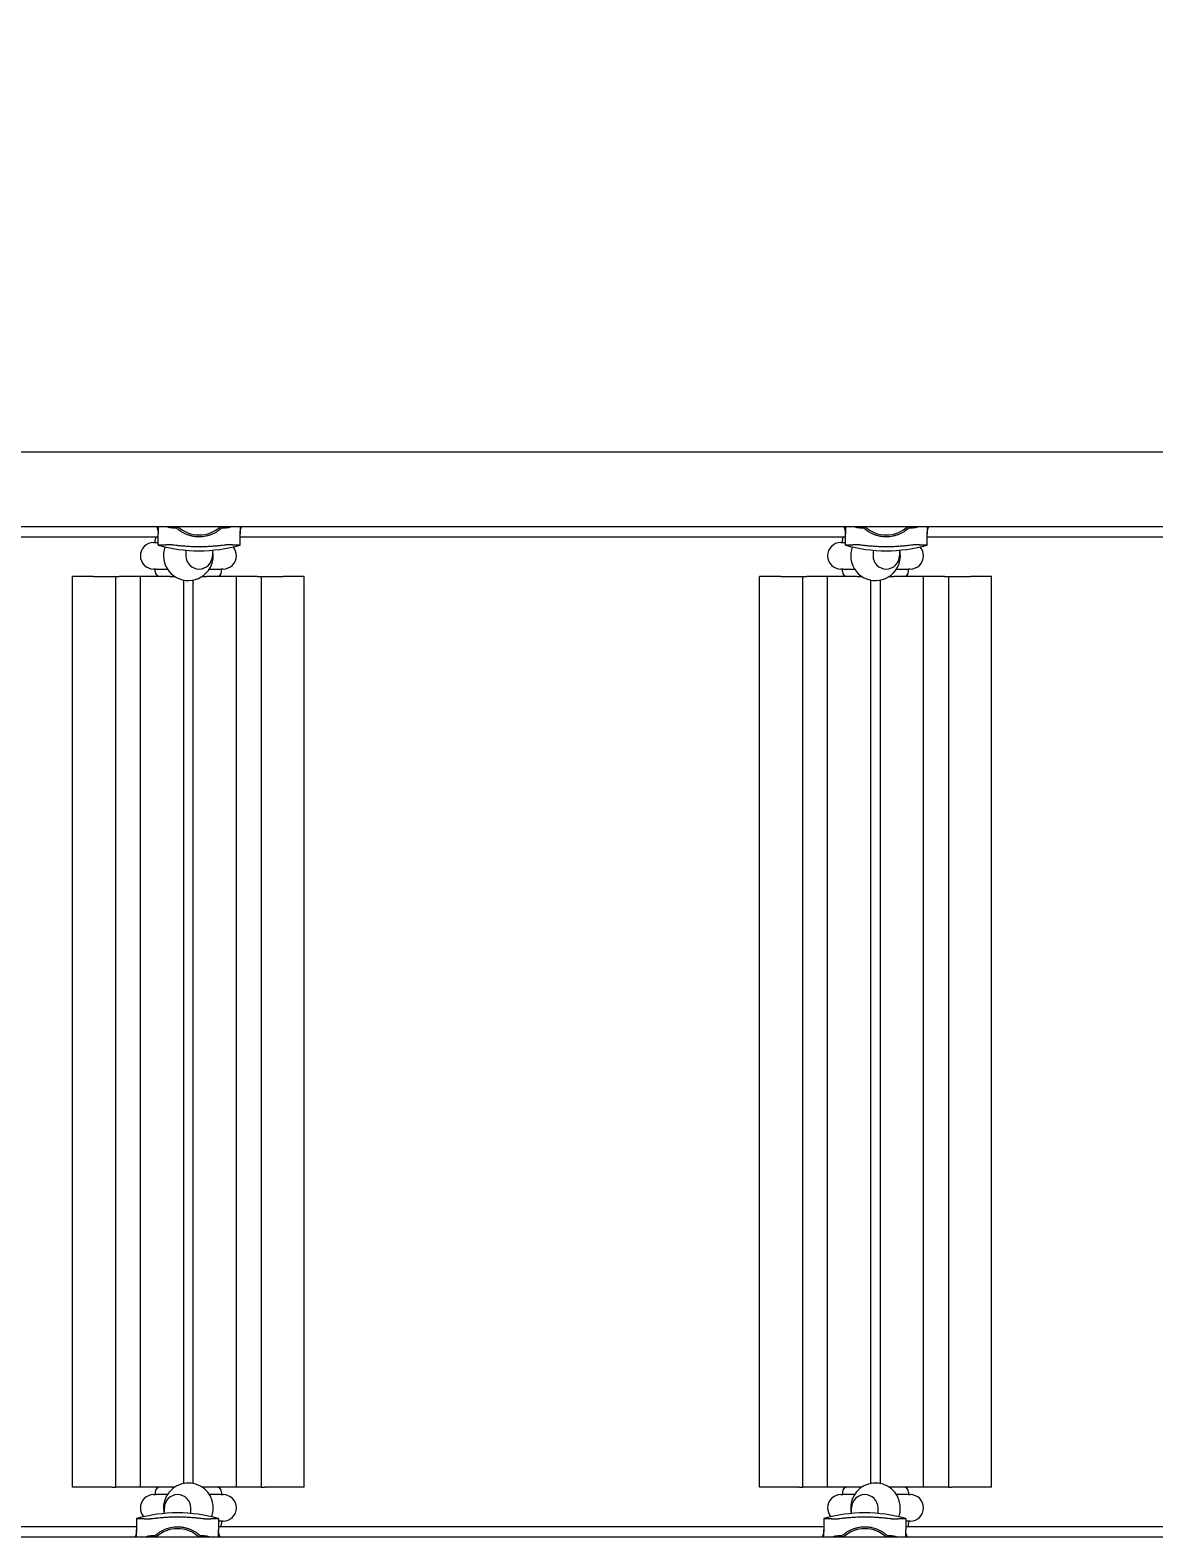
# Model space of a CAD drawing. Extents: x -3514 to 3672, y -2461 to 3671.
# Drawn here: x -96 to 583, y -305 to 605 of the extents above; entities that cross this region are included whole.
import ezdxf

# ---------------------------------------------------------------- set-up
doc = ezdxf.new("R2010")
doc.units = 0
doc.header["$LTSCALE"] = 5
doc.header["$PDMODE"] = 33
doc.header["$PDSIZE"] = 20
doc.layers.get('Defpoints').update_dxf_attribs({"linetype": 'CONTINUOUS'})
doc.layers.add('Lg_dim', color=7, linetype='CONTINUOUS')
doc.layers.add('Lg_prod', color=40, linetype='CONTINUOUS')
doc.styles.add('LG1', font='arial.ttf', dxfattribs={"height": 185})
doc.dimstyles.new('LG_DIM', dxfattribs={"dimtxt": 185, "dimasz": 120, "dimexe": 50, "dimexo": 1, "dimgap": 50, "dimtad": 0, "dimtih": 1, "dimtoh": 1, "dimdec": 0, "dimrnd": 10, "dimdsep": 46, "dimtxsty": 'LG1', "dimcen": 2.5, "dimclrt": 4, "dimadec": 4, "dimazin": 0, "dimtfac": 1, "dimtdec": 0, "dimtmove": 0, "dimatfit": 3, "dimfxl": 1, "dimtolj": 1, "dimtzin": 0, "dimarcsym": 0})

# ---------------------------------------------------------------- blocks, each defined once
blk = doc.blocks.new('*D6')
at = {"layer": 'Defpoints', "color": 0}
for p in [(1246.09, 2314.51), (-1245.91, 445.92), (1246.09, 445.92)]:
    blk.add_point(p, dxfattribs=at)
at = {"layer": 'Lg_dim', "color": 0, "lineweight": -2}
for p, q in [((-1245.91, 446.92), (-1245.91, 2364.51)), ((1246.09, 446.92), (1246.09, 2364.51)), ((-1125.91, 2314.51), (-344.33, 2314.51)), ((1126.09, 2314.51), (309.93, 2314.51))]:
    blk.add_line(p, q, dxfattribs=at)
at = {"layer": 'Lg_dim', "color": 0}
for points in [[(-1125.91, 2334.51), (-1125.91, 2294.51), (-1245.91, 2314.51)], [(1126.09, 2294.51), (1126.09, 2334.51), (1246.09, 2314.51)]]:
    blk.add_solid(points, dxfattribs=at)
at = {"layer": 'Lg_dim', "color": 4, "insert": (-17.2, 2314.51), "char_height": 185, "attachment_point": 5, "style": 'LG1'}
blk.add_mtext('\\A1;2490', dxfattribs=at)

msp = doc.modelspace()

# ---------------------------------------------------------------- linework, layer by layer
at = {"layer": 'Lg_prod', "linetype": 'Continuous', "lineweight": 0}
for p, q in [((-18.24, 304.97, -424.76), (-18.24, 300.78, -424.76)), ((-18.24, 293.9, -424.76), (-18.24, 300.78, -424.76)), ((-12.59, 304.97, -424.76), (-11.35, 304.64, -424.76)), ((14.49, 300.53, -424.76), (14.49, 300.53, -424.76)), ((24.34, 304.64, -424.76), (25.58, 304.97, -424.76)), ((31.23, 304.97, -424.76), (31.23, 300.78, -424.76)), ((31.23, 293.9, -424.76), (31.23, 300.78, -424.76)), ((396.76, 304.97, -424.76), (396.76, 300.78, -424.76)), ((396.76, 293.9, -424.76), (396.76, 300.78, -424.76)), ((402.41, 304.97, -424.76), (403.65, 304.64, -424.76)), ((429.49, 300.53, -424.76), (429.49, 300.53, -424.76)), ((439.34, 304.64, -424.76), (440.58, 304.97, -424.76)), ((446.23, 304.97, -424.76), (446.23, 300.78, -424.76)), ((446.23, 293.9, -424.76), (446.23, 300.78, -424.76)), ((-18.24, 298.7, -424.76), (-383.77, 298.7, -424.76)), ((-21.01, 295.47, -424.76), (-19.81, 295.47, -424.76)), ((-20.01, 295.47, -424.76), (-20.01, 296.97, -424.76)), ((-19.81, 295.47, -424.76), (-18.24, 295.47, -424.76)), ((-1.51, 293.14, -424.76), (-1.51, 293.14, -424.76)), ((14.49, 293.14, -424.76), (14.49, 293.14, -424.76)), ((396.76, 298.7, -424.76), (31.23, 298.7, -424.76)), ((393.99, 295.47, -424.76), (395.19, 295.47, -424.76)), ((394.99, 295.47, -424.76), (394.99, 296.97, -424.76)), ((395.19, 295.47, -424.76), (396.76, 295.47, -424.76)), ((413.49, 293.14, -424.76), (413.49, 293.14, -424.76)), ((429.49, 293.14, -424.76), (429.49, 293.14, -424.76)), ((811.76, 298.7, -424.76), (446.23, 298.7, -424.76)), ((-1.51, 290.82, -424.76), (-1.51, 287.53, -424.76)), ((-1.51, 287.47, -424.76), (-1.51, 287.53, -424.76)), ((14.49, 290.82, -424.76), (14.49, 287.53, -424.76)), ((14.49, 287.53, -424.76), (14.49, 287.47, -424.76)), ((413.49, 290.82, -424.76), (413.49, 287.53, -424.76)), ((413.49, 287.47, -424.76), (413.49, 287.53, -424.76)), ((429.49, 290.82, -424.76), (429.49, 287.53, -424.76)), ((429.49, 287.53, -424.76), (429.49, 287.47, -424.76)), ((-70.01, -275.03, -424.76), (-70.01, 274.97, -424.76)), ((-57.28, 274.97, -424.76), (-70.01, 274.97, -424.76)), ((-57.28, 274.97, -424.76), (-51.62, 274.97, -424.76)), ((-51.62, 274.97, -424.76), (-45.97, 274.97, -424.76)), ((-45.97, 274.97, -424.76), (-44.07, 274.97, -424.76)), ((-44.07, 274.97, -424.76), (-41.72, 274.97, -424.76)), ((-44.07, 274.97, -424.76), (-44.07, -275.03, -424.76)), ((-29, 274.97, -424.76), (-41.72, 274.97, -424.76)), ((-29, -275.03, -424.76), (-29, 274.97, -424.76)), ((-11.01, 274.97, -424.76), (-29, 274.97, -424.76)), ((-19.81, 279.47, -424.76), (-21.01, 279.47, -424.76)), ((-20.01, 277.97, -424.76), (-20.01, 279.47, -424.76)), ((-19.81, 279.47, -424.76), (-12.69, 279.47, -424.76)), ((-11.01, 274.97, -424.76), (-8.3, 274.97, -424.76)), ((8.29, 274.97, -424.76), (10.99, 274.97, -424.76)), ((28.99, 274.97, -424.76), (10.99, 274.97, -424.76)), ((12.68, 279.47, -424.76), (19.8, 279.47, -424.76)), ((20.99, 279.47, -424.76), (19.8, 279.47, -424.76)), ((19.99, 277.97, -424.76), (19.99, 279.47, -424.76)), ((28.99, -275.03, -424.76), (28.99, 274.97, -424.76)), ((41.71, 274.97, -424.76), (28.99, 274.97, -424.76)), ((41.71, 274.97, -424.76), (44.06, 274.97, -424.76)), ((44.06, 274.97, -424.76), (45.96, 274.97, -424.76)), ((44.06, 274.97, -424.76), (44.06, -275.03, -424.76)), ((45.96, 274.97, -424.76), (51.61, 274.97, -424.76)), ((51.61, 274.97, -424.76), (57.27, 274.97, -424.76)), ((69.99, 274.97, -424.76), (57.27, 274.97, -424.76)), ((69.99, -275.03, -424.76), (69.99, 274.97, -424.76)), ((344.99, -275.03, -424.76), (344.99, 274.97, -424.76)), ((357.72, 274.97, -424.76), (344.99, 274.97, -424.76)), ((357.72, 274.97, -424.76), (363.38, 274.97, -424.76)), ((363.38, 274.97, -424.76), (369.03, 274.97, -424.76)), ((369.03, 274.97, -424.76), (370.93, 274.97, -424.76)), ((370.93, 274.97, -424.76), (373.28, 274.97, -424.76)), ((370.93, 274.97, -424.76), (370.93, -275.03, -424.76)), ((386, 274.97, -424.76), (373.28, 274.97, -424.76)), ((386, -275.03, -424.76), (386, 274.97, -424.76)), ((403.99, 274.97, -424.76), (386, 274.97, -424.76)), ((395.19, 279.47, -424.76), (393.99, 279.47, -424.76)), ((394.99, 277.97, -424.76), (394.99, 279.47, -424.76)), ((395.19, 279.47, -424.76), (402.31, 279.47, -424.76)), ((403.99, 274.97, -424.76), (406.7, 274.97, -424.76)), ((423.29, 274.97, -424.76), (425.99, 274.97, -424.76)), ((443.99, 274.97, -424.76), (425.99, 274.97, -424.76)), ((427.68, 279.47, -424.76), (434.8, 279.47, -424.76)), ((435.99, 279.47, -424.76), (434.8, 279.47, -424.76)), ((434.99, 277.97, -424.76), (434.99, 279.47, -424.76)), ((443.99, -275.03, -424.76), (443.99, 274.97, -424.76)), ((456.71, 274.97, -424.76), (443.99, 274.97, -424.76)), ((456.71, 274.97, -424.76), (459.06, 274.97, -424.76)), ((459.06, 274.97, -424.76), (460.96, 274.97, -424.76)), ((459.06, 274.97, -424.76), (459.06, -275.03, -424.76)), ((460.96, 274.97, -424.76), (466.61, 274.97, -424.76)), ((466.61, 274.97, -424.76), (472.27, 274.97, -424.76)), ((484.99, 274.97, -424.76), (472.27, 274.97, -424.76)), ((484.99, -275.03, -424.76), (484.99, 274.97, -424.76)), ((-3.01, 272.77, -424.76), (-3.01, -272.84, -424.76)), ((2.99, -272.84, -424.76), (2.99, 272.77, -424.76)), ((411.99, 272.77, -424.76), (411.99, -272.84, -424.76)), ((417.99, -272.84, -424.76), (417.99, 272.77, -424.76)), ((-57.28, -275.03, -424.76), (-70.01, -275.03, -424.76)), ((-51.62, -275.03, -424.76), (-57.28, -275.03, -424.76)), ((-45.97, -275.03, -424.76), (-51.62, -275.03, -424.76)), ((-45.97, -275.03, -424.76), (-44.07, -275.03, -424.76)), ((-41.72, -275.03, -424.76), (-44.07, -275.03, -424.76)), ((-29, -275.03, -424.76), (-41.72, -275.03, -424.76)), ((-11.01, -275.03, -424.76), (-29, -275.03, -424.76)), ((-21.01, -279.53, -424.76), (-19.81, -279.53, -424.76)), ((-20.01, -278.03, -424.76), (-20.01, -279.53, -424.76)), ((-12.69, -279.53, -424.76), (-19.81, -279.53, -424.76)), ((-8.3, -275.03, -424.76), (-11.01, -275.03, -424.76)), ((10.99, -275.03, -424.76), (8.29, -275.03, -424.76)), ((28.99, -275.03, -424.76), (10.99, -275.03, -424.76)), ((19.8, -279.53, -424.76), (12.68, -279.53, -424.76)), ((19.8, -279.53, -424.76), (20.99, -279.53, -424.76)), ((19.99, -278.03, -424.76), (19.99, -279.53, -424.76)), ((41.71, -275.03, -424.76), (28.99, -275.03, -424.76)), ((44.06, -275.03, -424.76), (41.71, -275.03, -424.76)), ((44.06, -275.03, -424.76), (45.96, -275.03, -424.76)), ((51.61, -275.03, -424.76), (45.96, -275.03, -424.76)), ((57.27, -275.03, -424.76), (51.61, -275.03, -424.76)), ((69.99, -275.03, -424.76), (57.27, -275.03, -424.76)), ((357.72, -275.03, -424.76), (344.99, -275.03, -424.76)), ((363.38, -275.03, -424.76), (357.72, -275.03, -424.76)), ((369.03, -275.03, -424.76), (363.38, -275.03, -424.76)), ((369.03, -275.03, -424.76), (370.93, -275.03, -424.76)), ((373.28, -275.03, -424.76), (370.93, -275.03, -424.76)), ((386, -275.03, -424.76), (373.28, -275.03, -424.76)), ((403.99, -275.03, -424.76), (386, -275.03, -424.76)), ((393.99, -279.53, -424.76), (395.19, -279.53, -424.76)), ((394.99, -278.03, -424.76), (394.99, -279.53, -424.76)), ((402.31, -279.53, -424.76), (395.19, -279.53, -424.76)), ((406.7, -275.03, -424.76), (403.99, -275.03, -424.76)), ((425.99, -275.03, -424.76), (423.29, -275.03, -424.76)), ((443.99, -275.03, -424.76), (425.99, -275.03, -424.76)), ((434.8, -279.53, -424.76), (427.68, -279.53, -424.76)), ((434.8, -279.53, -424.76), (435.99, -279.53, -424.76)), ((434.99, -278.03, -424.76), (434.99, -279.53, -424.76)), ((456.71, -275.03, -424.76), (443.99, -275.03, -424.76)), ((459.06, -275.03, -424.76), (456.71, -275.03, -424.76)), ((459.06, -275.03, -424.76), (460.96, -275.03, -424.76)), ((466.61, -275.03, -424.76), (460.96, -275.03, -424.76)), ((472.27, -275.03, -424.76), (466.61, -275.03, -424.76)), ((484.99, -275.03, -424.76), (472.27, -275.03, -424.76)), ((-14.51, -287.6, -424.76), (-14.51, -287.53, -424.76)), ((-14.51, -290.89, -424.76), (-14.51, -287.6, -424.76)), ((1.49, -287.53, -424.76), (1.49, -287.6, -424.76)), ((1.49, -290.89, -424.76), (1.49, -287.6, -424.76)), ((400.49, -287.6, -424.76), (400.49, -287.53, -424.76)), ((400.49, -290.89, -424.76), (400.49, -287.6, -424.76)), ((416.49, -287.53, -424.76), (416.49, -287.6, -424.76)), ((416.49, -290.89, -424.76), (416.49, -287.6, -424.76)), ((-396.77, -298.77, -424.76), (-31.24, -298.77, -424.76)), ((-31.24, -293.97, -424.76), (-31.24, -300.85, -424.76)), ((-14.51, -293.21, -424.76), (-14.51, -293.21, -424.76)), ((1.49, -293.21, -424.76), (1.49, -293.21, -424.76)), ((18.23, -293.97, -424.76), (18.23, -300.85, -424.76)), ((19.8, -295.53, -424.76), (18.23, -295.53, -424.76)), ((18.23, -298.77, -424.76), (383.76, -298.77, -424.76)), ((20.99, -295.53, -424.76), (19.8, -295.53, -424.76)), ((19.99, -295.53, -424.76), (19.99, -297.03, -424.76)), ((383.76, -293.97, -424.76), (383.76, -300.85, -424.76)), ((400.49, -293.21, -424.76), (400.49, -293.21, -424.76)), ((416.49, -293.21, -424.76), (416.49, -293.21, -424.76)), ((433.23, -293.97, -424.76), (433.23, -300.85, -424.76)), ((434.8, -295.53, -424.76), (433.23, -295.53, -424.76)), ((433.23, -298.77, -424.76), (798.76, -298.77, -424.76)), ((435.99, -295.53, -424.76), (434.8, -295.53, -424.76)), ((434.99, -295.53, -424.76), (434.99, -297.03, -424.76)), ((-31.24, -305.03, -424.76), (-31.24, -300.85, -424.76)), ((-24.35, -304.71, -424.76), (-25.59, -305.03, -424.76)), ((-14.51, -300.6, -424.76), (-14.51, -300.6, -424.76)), ((12.58, -305.03, -424.76), (11.34, -304.71, -424.76)), ((18.23, -305.03, -424.76), (18.23, -300.85, -424.76)), ((383.76, -305.03, -424.76), (383.76, -300.85, -424.76)), ((390.65, -304.71, -424.76), (389.41, -305.03, -424.76)), ((400.49, -300.6, -424.76), (400.49, -300.6, -424.76)), ((427.58, -305.03, -424.76), (426.34, -304.71, -424.76)), ((433.23, -305.03, -424.76), (433.23, -300.85, -424.76))]:
    msp.add_line(p, q, dxfattribs=at)
for centre, radius, start, end in [((6.49, 319.47, -424.76), 19.4, 228.35835, 270), ((6.49, 319.47, -424.76), 19.4, 270, 311.64165), ((421.49, 319.47, -424.76), 19.4, 228.35835, 270), ((421.49, 319.47, -424.76), 19.4, 270, 311.64165), ((-21.01, 287.47, -424.76), 8, 90, 180), ((-17.01, 296.97, -424.76), 3, 144.71962, 180), ((6.49, 381.3, -424.76), 90.83, 254.19618, 270), ((-0.01, 287.47, -424.76), 15, 159.11693, 173.78309), ((6.49, 381.3, -424.76), 90.83, 270, 285.80382), ((20.99, 287.47, -424.76), 8, 0, 41.82308), ((393.99, 287.47, -424.76), 8, 90, 180), ((397.99, 296.97, -424.76), 3, 144.71962, 180), ((421.49, 381.3, -424.76), 90.83, 254.19618, 270), ((414.99, 287.47, -424.76), 15, 159.11693, 173.78309), ((421.49, 381.3, -424.76), 90.83, 270, 285.80382), ((435.99, 287.47, -424.76), 8, 0, 41.82308), ((-21.01, 287.47, -424.76), 8, 180, 270), ((-0.01, 287.47, -424.76), 15, 173.78309, 353.78309), ((6.49, 287.47, -424.76), 8, 180, 270), ((6.49, 287.47, -424.76), 8, 270, 0), ((-0.01, 287.47, -424.76), 15, 353.78309, 12.95777), ((20.99, 287.47, -424.76), 8, 270, 0), ((393.99, 287.47, -424.76), 8, 180, 270), ((414.99, 287.47, -424.76), 15, 173.78309, 353.78309), ((421.49, 287.47, -424.76), 8, 180, 270), ((421.49, 287.47, -424.76), 8, 270, 0), ((414.99, 287.47, -424.76), 15, 353.78309, 12.95777), ((435.99, 287.47, -424.76), 8, 270, 0), ((-17.01, 277.97, -424.76), 3, 180, 270), ((16.99, 277.97, -424.76), 3, 270, 0), ((397.99, 277.97, -424.76), 3, 180, 270), ((431.99, 277.97, -424.76), 3, 270, 0), ((-0.01, -287.53, -424.76), 15, 353.78309, 173.78309), ((414.99, -287.53, -424.76), 15, 353.78309, 173.78309), ((-21.01, -287.53, -424.76), 8, 90, 180), ((-17.01, -278.03, -424.76), 3, 90, 180), ((-6.51, -287.53, -424.76), 8, 90, 180), ((-6.51, -287.53, -424.76), 8, 0, 90), ((16.99, -278.03, -424.76), 3, 0, 90), ((20.99, -287.53, -424.76), 8, 0, 90), ((393.99, -287.53, -424.76), 8, 90, 180), ((397.99, -278.03, -424.76), 3, 90, 180), ((408.49, -287.53, -424.76), 8, 90, 180), ((408.49, -287.53, -424.76), 8, 0, 90), ((431.99, -278.03, -424.76), 3, 0, 90), ((435.99, -287.53, -424.76), 8, 0, 90), ((-6.51, -381.37, -424.76), 90.83, 90, 105.80382), ((-21.01, -287.53, -424.76), 8, 180, 221.82308), ((-0.01, -287.53, -424.76), 15, 173.78309, 192.95777), ((-6.51, -381.37, -424.76), 90.83, 74.19618, 90), ((-0.01, -287.53, -424.76), 15, 339.11693, 353.78309), ((20.99, -287.53, -424.76), 8, 270, 0), ((408.49, -381.37, -424.76), 90.83, 90, 105.80382), ((393.99, -287.53, -424.76), 8, 180, 221.82308), ((414.99, -287.53, -424.76), 15, 173.78309, 192.95777), ((408.49, -381.37, -424.76), 90.83, 74.19618, 90), ((414.99, -287.53, -424.76), 15, 339.11693, 353.78309), ((435.99, -287.53, -424.76), 8, 270, 0), ((-6.51, -319.53, -424.76), 19.4, 90, 131.64165), ((-6.51, -319.53, -424.76), 19.4, 48.35835, 90), ((16.99, -297.03, -424.76), 3, 324.71962, 0), ((408.49, -319.53, -424.76), 19.4, 90, 131.64165), ((408.49, -319.53, -424.76), 19.4, 48.35835, 90), ((431.99, -297.03, -424.76), 3, 324.71962, 0)]:
    msp.add_arc(centre, radius, start, end, dxfattribs=at)
for points, knots in [([(1206.1, 349.97, -424.76), (1069.14, 349.97, -424.76), (811.77, 349.97, -424.76), (428.92, 349.97, -424.76), (73.93, 349.97, -424.76), (-252.92, 349.97, -424.76), (-673.31, 349.97, -424.76), (-985.6, 349.97, -424.76), (-1207.46, 349.97, -424.76)], [0.0137985, 0.0137985, 0.0137985, 0.0137985, 0.1808609, 0.3231504, 0.4773302, 0.6101809, 0.7184396, 0.9868721, 0.9868721, 0.9868721, 0.9868721]), ([(1206.1, 304.97, -424.76), (1069.14, 304.97, -424.76), (811.77, 304.97, -424.76), (428.92, 304.97, -424.76), (73.93, 304.97, -424.76), (-252.92, 304.97, -424.76), (-673.31, 304.97, -424.76), (-985.6, 304.97, -424.76), (-1207.46, 304.97, -424.76)], [0.0137985, 0.0137985, 0.0137985, 0.0137985, 0.1808609, 0.3231504, 0.4773302, 0.6101809, 0.7184396, 0.9868721, 0.9868721, 0.9868721, 0.9868721]), ([(6.49, 298.88, -424.76), (6.14, 298.88, -424.76), (5.79, 298.88, -424.76), (5.09, 298.92, -424.76), (4.74, 298.95, -424.76), (3.7, 299.06, -424.76), (3.02, 299.16, -424.76), (2.02, 299.37, -424.76), (1.69, 299.45, -424.76), (1.03, 299.63, -424.76), (0.71, 299.72, -424.76), (-0.24, 300.02, -424.76), (-0.85, 300.25, -424.76), (-2.03, 300.75, -424.76), (-2.59, 301.03, -424.76), (-3.67, 301.61, -424.76), (-4.18, 301.92, -424.76), (-5.15, 302.57, -424.76), (-5.61, 302.9, -424.76), (-6.48, 303.59, -424.76), (-6.89, 303.95, -424.76), (-7.28, 304.31, -424.76)], [0.0173685, 0.0173685, 0.0173685, 0.0173685, 0.01841269, 0.01841269, 0.01945689, 0.01945689, 0.02154529, 0.02154529, 0.02258948, 0.02258948, 0.02363368, 0.02363368, 0.02572208, 0.02572208, 0.02781047, 0.02781047, 0.02989887, 0.02989887, 0.03198726, 0.03198726, 0.03407566, 0.03407566, 0.03407566, 0.03407566]), ([(20.27, 304.31, -424.76), (19.5, 303.59, -424.76), (18.63, 302.89, -424.76), (17.17, 301.92, -424.76), (16.66, 301.61, -424.76), (15.57, 301.02, -424.76), (15, 300.75, -424.76), (13.83, 300.24, -424.76), (13.22, 300.02, -424.76), (11.96, 299.62, -424.76), (11.29, 299.44, -424.76), (9.28, 299.02, -424.76), (7.91, 298.88, -424.76), (6.49, 298.88, -424.76)], [0.0006161, 0.0006161, 0.0006161, 0.0006161, 0.0048042, 0.0048042, 0.00689825, 0.00689825, 0.0089923, 0.0089923, 0.01108635, 0.01108635, 0.0131804, 0.0131804, 0.0173685, 0.0173685, 0.0173685, 0.0173685]), ([(421.49, 298.88, -424.76), (421.14, 298.88, -424.76), (420.79, 298.88, -424.76), (420.09, 298.92, -424.76), (419.74, 298.95, -424.76), (418.7, 299.06, -424.76), (418.02, 299.16, -424.76), (417.02, 299.37, -424.76), (416.69, 299.45, -424.76), (416.03, 299.63, -424.76), (415.71, 299.72, -424.76), (414.76, 300.02, -424.76), (414.15, 300.25, -424.76), (412.97, 300.75, -424.76), (412.41, 301.03, -424.76), (411.33, 301.61, -424.76), (410.82, 301.92, -424.76), (409.85, 302.57, -424.76), (409.39, 302.9, -424.76), (408.52, 303.59, -424.76), (408.11, 303.95, -424.76), (407.72, 304.31, -424.76)], [0.0173685, 0.0173685, 0.0173685, 0.0173685, 0.01841269, 0.01841269, 0.01945689, 0.01945689, 0.02154529, 0.02154529, 0.02258948, 0.02258948, 0.02363368, 0.02363368, 0.02572208, 0.02572208, 0.02781047, 0.02781047, 0.02989887, 0.02989887, 0.03198726, 0.03198726, 0.03407566, 0.03407566, 0.03407566, 0.03407566]), ([(435.27, 304.31, -424.76), (434.5, 303.59, -424.76), (433.63, 302.89, -424.76), (432.17, 301.92, -424.76), (431.66, 301.61, -424.76), (430.57, 301.02, -424.76), (430, 300.75, -424.76), (428.83, 300.24, -424.76), (428.22, 300.02, -424.76), (426.96, 299.62, -424.76), (426.29, 299.44, -424.76), (424.28, 299.02, -424.76), (422.91, 298.88, -424.76), (421.49, 298.88, -424.76)], [0.0006161, 0.0006161, 0.0006161, 0.0006161, 0.0048042, 0.0048042, 0.00689825, 0.00689825, 0.0089923, 0.0089923, 0.01108635, 0.01108635, 0.0131804, 0.0131804, 0.0173685, 0.0173685, 0.0173685, 0.0173685]), ([(6.49, 292.84, -424.76), (5.42, 292.84, -424.76), (4.35, 292.86, -424.76), (2.75, 292.9, -424.76), (2.22, 292.92, -424.76), (1.17, 292.97, -424.76), (0.66, 293, -424.76), (-0.85, 293.09, -424.76), (-1.82, 293.16, -424.76), (-3.22, 293.27, -424.76), (-3.67, 293.31, -424.76), (-4.54, 293.4, -424.76), (-4.96, 293.44, -424.76), (-6.17, 293.57, -424.76), (-6.92, 293.65, -424.76), (-8.27, 293.81, -424.76), (-8.86, 293.88, -424.76), (-9.62, 293.97, -424.76), (-9.85, 293.99, -424.76), (-10.28, 294.04, -424.76), (-10.47, 294.06, -424.76), (-10.97, 294.1, -424.76), (-11.21, 294.11, -424.76), (-11.35, 294.1, -424.76)], [0.02582839, 0.02582839, 0.02582839, 0.02582839, 0.0290553, 0.0290553, 0.03066876, 0.03066876, 0.03228222, 0.03228222, 0.03550913, 0.03550913, 0.03712259, 0.03712259, 0.03873604, 0.03873604, 0.04196296, 0.04196296, 0.04518987, 0.04518987, 0.04680333, 0.04680333, 0.04841679, 0.04841679, 0.0516437, 0.0516437, 0.0516437, 0.0516437]), ([(24.34, 294.1, -424.76), (24.2, 294.11, -424.76), (23.96, 294.1, -424.76), (23.47, 294.06, -424.76), (23.28, 294.04, -424.76), (22.86, 293.99, -424.76), (22.62, 293.97, -424.76), (21.85, 293.88, -424.76), (21.26, 293.81, -424.76), (20.26, 293.69, -424.76), (19.91, 293.65, -424.76), (19.16, 293.57, -424.76), (18.77, 293.52, -424.76), (17.55, 293.4, -424.76), (16.68, 293.31, -424.76), (15.3, 293.2, -424.76), (14.82, 293.16, -424.76), (13.84, 293.09, -424.76), (13.34, 293.06, -424.76), (11.83, 292.97, -424.76), (10.79, 292.92, -424.76), (9.2, 292.87, -424.76), (8.66, 292.86, -424.76), (7.58, 292.84, -424.76), (7.03, 292.84, -424.76), (6.49, 292.84, -424.76)], [0.0000002, 0.0000002, 0.0000002, 0.0000002, 0.00322872, 0.00322872, 0.00484298, 0.00484298, 0.00645725, 0.00645725, 0.00968577, 0.00968577, 0.01130003, 0.01130003, 0.01291429, 0.01291429, 0.01614282, 0.01614282, 0.01775708, 0.01775708, 0.01937134, 0.01937134, 0.02259987, 0.02259987, 0.02421413, 0.02421413, 0.02582839, 0.02582839, 0.02582839, 0.02582839]), ([(421.49, 292.84, -424.76), (420.42, 292.84, -424.76), (419.35, 292.86, -424.76), (417.75, 292.9, -424.76), (417.22, 292.92, -424.76), (416.17, 292.97, -424.76), (415.66, 293, -424.76), (414.15, 293.09, -424.76), (413.18, 293.16, -424.76), (411.78, 293.27, -424.76), (411.33, 293.31, -424.76), (410.46, 293.4, -424.76), (410.04, 293.44, -424.76), (408.83, 293.57, -424.76), (408.08, 293.65, -424.76), (406.73, 293.81, -424.76), (406.14, 293.88, -424.76), (405.38, 293.97, -424.76), (405.15, 293.99, -424.76), (404.72, 294.04, -424.76), (404.53, 294.06, -424.76), (404.03, 294.1, -424.76), (403.79, 294.11, -424.76), (403.65, 294.1, -424.76)], [0.02582839, 0.02582839, 0.02582839, 0.02582839, 0.0290553, 0.0290553, 0.03066876, 0.03066876, 0.03228222, 0.03228222, 0.03550913, 0.03550913, 0.03712259, 0.03712259, 0.03873604, 0.03873604, 0.04196296, 0.04196296, 0.04518987, 0.04518987, 0.04680333, 0.04680333, 0.04841679, 0.04841679, 0.0516437, 0.0516437, 0.0516437, 0.0516437]), ([(439.34, 294.1, -424.76), (439.2, 294.11, -424.76), (438.96, 294.1, -424.76), (438.47, 294.06, -424.76), (438.28, 294.04, -424.76), (437.86, 293.99, -424.76), (437.62, 293.97, -424.76), (436.85, 293.88, -424.76), (436.26, 293.81, -424.76), (435.26, 293.69, -424.76), (434.91, 293.65, -424.76), (434.16, 293.57, -424.76), (433.77, 293.52, -424.76), (432.55, 293.4, -424.76), (431.68, 293.31, -424.76), (430.3, 293.2, -424.76), (429.82, 293.16, -424.76), (428.84, 293.09, -424.76), (428.34, 293.06, -424.76), (426.83, 292.97, -424.76), (425.79, 292.92, -424.76), (424.2, 292.87, -424.76), (423.66, 292.86, -424.76), (422.58, 292.84, -424.76), (422.03, 292.84, -424.76), (421.49, 292.84, -424.76)], [0.0000002, 0.0000002, 0.0000002, 0.0000002, 0.00322872, 0.00322872, 0.00484298, 0.00484298, 0.00645725, 0.00645725, 0.00968577, 0.00968577, 0.01130003, 0.01130003, 0.01291429, 0.01291429, 0.01614282, 0.01614282, 0.01775708, 0.01775708, 0.01937134, 0.01937134, 0.02259987, 0.02259987, 0.02421413, 0.02421413, 0.02582839, 0.02582839, 0.02582839, 0.02582839]), ([(-24.35, -294.17, -424.76), (-24.21, -294.18, -424.76), (-23.97, -294.17, -424.76), (-23.48, -294.13, -424.76), (-23.29, -294.11, -424.76), (-22.87, -294.06, -424.76), (-22.63, -294.04, -424.76), (-21.86, -293.95, -424.76), (-21.27, -293.88, -424.76), (-20.27, -293.76, -424.76), (-19.92, -293.72, -424.76), (-19.17, -293.64, -424.76), (-18.78, -293.59, -424.76), (-17.56, -293.47, -424.76), (-16.69, -293.38, -424.76), (-15.31, -293.27, -424.76), (-14.83, -293.23, -424.76), (-13.85, -293.16, -424.76), (-13.35, -293.13, -424.76), (-11.84, -293.04, -424.76), (-10.8, -292.99, -424.76), (-9.21, -292.94, -424.76), (-8.67, -292.93, -424.76), (-7.59, -292.91, -424.76), (-7.04, -292.91, -424.76), (-6.51, -292.91, -424.76)], [0.0000002, 0.0000002, 0.0000002, 0.0000002, 0.00322872, 0.00322872, 0.00484298, 0.00484298, 0.00645725, 0.00645725, 0.00968577, 0.00968577, 0.01130003, 0.01130003, 0.01291429, 0.01291429, 0.01614282, 0.01614282, 0.01775708, 0.01775708, 0.01937134, 0.01937134, 0.02259987, 0.02259987, 0.02421413, 0.02421413, 0.02582839, 0.02582839, 0.02582839, 0.02582839]), ([(-20.28, -304.38, -424.76), (-19.51, -303.66, -424.76), (-18.64, -302.96, -424.76), (-17.18, -301.99, -424.76), (-16.67, -301.68, -424.76), (-15.58, -301.09, -424.76), (-15.01, -300.82, -424.76), (-13.84, -300.31, -424.76), (-13.23, -300.09, -424.76), (-11.97, -299.69, -424.76), (-11.3, -299.51, -424.76), (-9.29, -299.09, -424.76), (-7.92, -298.95, -424.76), (-6.51, -298.95, -424.76)], [0.0006161, 0.0006161, 0.0006161, 0.0006161, 0.0048042, 0.0048042, 0.00689825, 0.00689825, 0.0089923, 0.0089923, 0.01108635, 0.01108635, 0.0131804, 0.0131804, 0.0173685, 0.0173685, 0.0173685, 0.0173685]), ([(-6.51, -292.91, -424.76), (-5.43, -292.91, -424.76), (-4.36, -292.93, -424.76), (-2.76, -292.97, -424.76), (-2.23, -292.99, -424.76), (-1.18, -293.04, -424.76), (-0.67, -293.07, -424.76), (0.84, -293.16, -424.76), (1.81, -293.23, -424.76), (3.2, -293.34, -424.76), (3.66, -293.38, -424.76), (4.53, -293.47, -424.76), (4.95, -293.51, -424.76), (6.16, -293.64, -424.76), (6.9, -293.72, -424.76), (8.26, -293.88, -424.76), (8.85, -293.95, -424.76), (9.61, -294.04, -424.76), (9.84, -294.06, -424.76), (10.27, -294.11, -424.76), (10.46, -294.13, -424.76), (10.96, -294.17, -424.76), (11.2, -294.18, -424.76), (11.34, -294.17, -424.76)], [0.02582839, 0.02582839, 0.02582839, 0.02582839, 0.0290553, 0.0290553, 0.03066876, 0.03066876, 0.03228222, 0.03228222, 0.03550913, 0.03550913, 0.03712259, 0.03712259, 0.03873604, 0.03873604, 0.04196296, 0.04196296, 0.04518987, 0.04518987, 0.04680333, 0.04680333, 0.04841679, 0.04841679, 0.0516437, 0.0516437, 0.0516437, 0.0516437]), ([(-6.51, -298.95, -424.76), (-6.15, -298.95, -424.76), (-5.8, -298.95, -424.76), (-5.1, -298.99, -424.76), (-4.75, -299.02, -424.76), (-3.71, -299.13, -424.76), (-3.03, -299.23, -424.76), (-2.03, -299.44, -424.76), (-1.7, -299.52, -424.76), (-1.04, -299.7, -424.76), (-0.72, -299.79, -424.76), (0.23, -300.09, -424.76), (0.84, -300.32, -424.76), (2.01, -300.82, -424.76), (2.58, -301.1, -424.76), (3.66, -301.68, -424.76), (4.17, -301.99, -424.76), (5.14, -302.64, -424.76), (5.6, -302.97, -424.76), (6.47, -303.66, -424.76), (6.88, -304.02, -424.76), (7.27, -304.38, -424.76)], [0.0173685, 0.0173685, 0.0173685, 0.0173685, 0.01841269, 0.01841269, 0.01945689, 0.01945689, 0.02154529, 0.02154529, 0.02258948, 0.02258948, 0.02363368, 0.02363368, 0.02572208, 0.02572208, 0.02781047, 0.02781047, 0.02989887, 0.02989887, 0.03198726, 0.03198726, 0.03407566, 0.03407566, 0.03407566, 0.03407566]), ([(390.65, -294.17, -424.76), (390.79, -294.18, -424.76), (391.03, -294.17, -424.76), (391.52, -294.13, -424.76), (391.71, -294.11, -424.76), (392.13, -294.06, -424.76), (392.37, -294.04, -424.76), (393.14, -293.95, -424.76), (393.73, -293.88, -424.76), (394.73, -293.76, -424.76), (395.08, -293.72, -424.76), (395.83, -293.64, -424.76), (396.22, -293.59, -424.76), (397.44, -293.47, -424.76), (398.31, -293.38, -424.76), (399.69, -293.27, -424.76), (400.17, -293.23, -424.76), (401.15, -293.16, -424.76), (401.65, -293.13, -424.76), (403.16, -293.04, -424.76), (404.2, -292.99, -424.76), (405.79, -292.94, -424.76), (406.33, -292.93, -424.76), (407.41, -292.91, -424.76), (407.96, -292.91, -424.76), (408.49, -292.91, -424.76)], [0.0000002, 0.0000002, 0.0000002, 0.0000002, 0.00322872, 0.00322872, 0.00484298, 0.00484298, 0.00645725, 0.00645725, 0.00968577, 0.00968577, 0.01130003, 0.01130003, 0.01291429, 0.01291429, 0.01614282, 0.01614282, 0.01775708, 0.01775708, 0.01937134, 0.01937134, 0.02259987, 0.02259987, 0.02421413, 0.02421413, 0.02582839, 0.02582839, 0.02582839, 0.02582839]), ([(394.72, -304.38, -424.76), (395.49, -303.66, -424.76), (396.36, -302.96, -424.76), (397.82, -301.99, -424.76), (398.33, -301.68, -424.76), (399.42, -301.09, -424.76), (399.99, -300.82, -424.76), (401.16, -300.31, -424.76), (401.77, -300.09, -424.76), (403.03, -299.69, -424.76), (403.7, -299.51, -424.76), (405.71, -299.09, -424.76), (407.08, -298.95, -424.76), (408.49, -298.95, -424.76)], [0.0006161, 0.0006161, 0.0006161, 0.0006161, 0.0048042, 0.0048042, 0.00689825, 0.00689825, 0.0089923, 0.0089923, 0.01108635, 0.01108635, 0.0131804, 0.0131804, 0.0173685, 0.0173685, 0.0173685, 0.0173685]), ([(408.49, -292.91, -424.76), (409.57, -292.91, -424.76), (410.64, -292.93, -424.76), (412.24, -292.97, -424.76), (412.77, -292.99, -424.76), (413.82, -293.04, -424.76), (414.33, -293.07, -424.76), (415.84, -293.16, -424.76), (416.81, -293.23, -424.76), (418.2, -293.34, -424.76), (418.66, -293.38, -424.76), (419.53, -293.47, -424.76), (419.95, -293.51, -424.76), (421.16, -293.64, -424.76), (421.9, -293.72, -424.76), (423.26, -293.88, -424.76), (423.85, -293.95, -424.76), (424.61, -294.04, -424.76), (424.84, -294.06, -424.76), (425.27, -294.11, -424.76), (425.46, -294.13, -424.76), (425.96, -294.17, -424.76), (426.2, -294.18, -424.76), (426.34, -294.17, -424.76)], [0.02582839, 0.02582839, 0.02582839, 0.02582839, 0.0290553, 0.0290553, 0.03066876, 0.03066876, 0.03228222, 0.03228222, 0.03550913, 0.03550913, 0.03712259, 0.03712259, 0.03873604, 0.03873604, 0.04196296, 0.04196296, 0.04518987, 0.04518987, 0.04680333, 0.04680333, 0.04841679, 0.04841679, 0.0516437, 0.0516437, 0.0516437, 0.0516437]), ([(408.49, -298.95, -424.76), (408.85, -298.95, -424.76), (409.2, -298.95, -424.76), (409.9, -298.99, -424.76), (410.25, -299.02, -424.76), (411.29, -299.13, -424.76), (411.97, -299.23, -424.76), (412.97, -299.44, -424.76), (413.3, -299.52, -424.76), (413.96, -299.7, -424.76), (414.28, -299.79, -424.76), (415.23, -300.09, -424.76), (415.84, -300.32, -424.76), (417.01, -300.82, -424.76), (417.58, -301.1, -424.76), (418.66, -301.68, -424.76), (419.17, -301.99, -424.76), (420.14, -302.64, -424.76), (420.6, -302.97, -424.76), (421.47, -303.66, -424.76), (421.88, -304.02, -424.76), (422.27, -304.38, -424.76)], [0.0173685, 0.0173685, 0.0173685, 0.0173685, 0.01841269, 0.01841269, 0.01945689, 0.01945689, 0.02154529, 0.02154529, 0.02258948, 0.02258948, 0.02363368, 0.02363368, 0.02572208, 0.02572208, 0.02781047, 0.02781047, 0.02989887, 0.02989887, 0.03198726, 0.03198726, 0.03407566, 0.03407566, 0.03407566, 0.03407566]), ([(-1206.11, -305.03, -424.76), (-1069.15, -305.03, -424.76), (-811.78, -305.03, -424.76), (-428.93, -305.03, -424.76), (-73.94, -305.03, -424.76), (252.91, -305.03, -424.76), (673.3, -305.03, -424.76), (985.59, -305.03, -424.76), (1207.45, -305.03, -424.76)], [0.0137985, 0.0137985, 0.0137985, 0.0137985, 0.1808609, 0.3231504, 0.4773302, 0.6101809, 0.7184396, 0.9868721, 0.9868721, 0.9868721, 0.9868721])]:
    msp.add_open_spline(points, degree=3, knots=knots, dxfattribs=at)
for points, weights in [([(-19.16, 304.97, -424.76), (-18.55, 303.63, -424.76), (-18.24, 302.21, -424.76), (-18.24, 300.78, -424.76)], [0.936307406517, 0.942185819623, 0.963416684117, 1]), ([(-11.35, 304.64, -424.76), (-10.9, 304.52, -424.76), (-9.51, 304.41, -424.76), (-7.28, 304.31, -424.76)], [1, 0.973269229067, 0.973269229067, 1]), ([(-7.5, 304.97, -424.76), (-7.43, 304.75, -424.76), (-7.36, 304.53, -424.76), (-7.28, 304.31, -424.76)], [0.999072853129, 0.999244719996, 0.999553768953, 1]), ([(20.27, 304.31, -424.76), (20.35, 304.53, -424.76), (20.42, 304.75, -424.76), (20.49, 304.97, -424.76)], [1, 0.999553768953, 0.999244719996, 0.999072853129]), ([(20.27, 304.31, -424.76), (22.5, 304.41, -424.76), (23.89, 304.52, -424.76), (24.34, 304.64, -424.76)], [1, 0.973269229067, 0.973269229067, 1]), ([(31.23, 300.78, -424.76), (31.23, 302.21, -424.76), (31.54, 303.63, -424.76), (32.15, 304.97, -424.76)], [1, 0.963416741903, 0.942185900966, 0.936307477188]), ([(395.84, 304.97, -424.76), (396.45, 303.63, -424.76), (396.76, 302.21, -424.76), (396.76, 300.78, -424.76)], [0.936307406517, 0.942185819623, 0.963416684117, 1]), ([(403.65, 304.64, -424.76), (404.1, 304.52, -424.76), (405.49, 304.41, -424.76), (407.72, 304.31, -424.76)], [1, 0.973269229067, 0.973269229067, 1]), ([(407.5, 304.97, -424.76), (407.57, 304.75, -424.76), (407.64, 304.53, -424.76), (407.72, 304.31, -424.76)], [0.999072853129, 0.999244719996, 0.999553768953, 1]), ([(435.27, 304.31, -424.76), (435.35, 304.53, -424.76), (435.42, 304.75, -424.76), (435.49, 304.97, -424.76)], [1, 0.999553768953, 0.999244719996, 0.999072853129]), ([(435.27, 304.31, -424.76), (437.5, 304.41, -424.76), (438.89, 304.52, -424.76), (439.34, 304.64, -424.76)], [1, 0.973269229067, 0.973269229067, 1]), ([(446.23, 300.78, -424.76), (446.23, 302.21, -424.76), (446.54, 303.63, -424.76), (447.15, 304.97, -424.76)], [1, 0.963416741903, 0.942185900966, 0.936307477188]), ([(-11.35, 294.1, -424.76), (-13.65, 293.95, -424.76), (-15.94, 293.88, -424.76), (-18.24, 293.9, -424.76)], [1, 0.99951768639, 0.99951768639, 1]), ([(31.23, 293.9, -424.76), (28.93, 293.88, -424.76), (26.63, 293.95, -424.76), (24.34, 294.1, -424.76)], [1, 0.99951768639, 0.99951768639, 1]), ([(403.65, 294.1, -424.76), (401.35, 293.95, -424.76), (399.06, 293.88, -424.76), (396.76, 293.9, -424.76)], [1, 0.99951768639, 0.99951768639, 1]), ([(446.23, 293.9, -424.76), (443.93, 293.88, -424.76), (441.63, 293.95, -424.76), (439.34, 294.1, -424.76)], [1, 0.99951768639, 0.99951768639, 1]), ([(-31.24, -293.97, -424.76), (-28.94, -293.95, -424.76), (-26.65, -294.02, -424.76), (-24.35, -294.17, -424.76)], [1, 0.99951768639, 0.99951768639, 1]), ([(11.34, -294.17, -424.76), (13.63, -294.02, -424.76), (15.93, -293.95, -424.76), (18.23, -293.97, -424.76)], [1, 0.99951768639, 0.99951768639, 1]), ([(383.76, -293.97, -424.76), (386.06, -293.95, -424.76), (388.35, -294.02, -424.76), (390.65, -294.17, -424.76)], [1, 0.99951768639, 0.99951768639, 1]), ([(426.34, -294.17, -424.76), (428.63, -294.02, -424.76), (430.93, -293.95, -424.76), (433.23, -293.97, -424.76)], [1, 0.99951768639, 0.99951768639, 1]), ([(-31.24, -300.85, -424.76), (-31.24, -302.28, -424.76), (-31.55, -303.7, -424.76), (-32.16, -305.03, -424.76)], [1, 0.963416741903, 0.942185900966, 0.936307477188]), ([(-20.28, -304.38, -424.76), (-22.51, -304.48, -424.76), (-23.9, -304.59, -424.76), (-24.35, -304.71, -424.76)], [1, 0.973269229067, 0.973269229067, 1]), ([(-20.28, -304.38, -424.76), (-20.36, -304.6, -424.76), (-20.43, -304.82, -424.76), (-20.5, -305.03, -424.76)], [1, 0.999553768953, 0.999244719996, 0.999072853129]), ([(7.49, -305.03, -424.76), (7.42, -304.82, -424.76), (7.35, -304.6, -424.76), (7.27, -304.38, -424.76)], [0.999072853129, 0.999244719996, 0.999553768953, 1]), ([(11.34, -304.71, -424.76), (10.89, -304.59, -424.76), (9.5, -304.48, -424.76), (7.27, -304.38, -424.76)], [1, 0.973269229067, 0.973269229067, 1]), ([(19.15, -305.03, -424.76), (18.54, -303.7, -424.76), (18.23, -302.28, -424.76), (18.23, -300.85, -424.76)], [0.936307406517, 0.942185819623, 0.963416684117, 1]), ([(383.76, -300.85, -424.76), (383.76, -302.28, -424.76), (383.45, -303.7, -424.76), (382.84, -305.03, -424.76)], [1, 0.963416741903, 0.942185900966, 0.936307477188]), ([(394.72, -304.38, -424.76), (392.49, -304.48, -424.76), (391.1, -304.59, -424.76), (390.65, -304.71, -424.76)], [1, 0.973269229067, 0.973269229067, 1]), ([(394.72, -304.38, -424.76), (394.64, -304.6, -424.76), (394.57, -304.82, -424.76), (394.5, -305.03, -424.76)], [1, 0.999553768953, 0.999244719996, 0.999072853129]), ([(422.49, -305.03, -424.76), (422.42, -304.82, -424.76), (422.35, -304.6, -424.76), (422.27, -304.38, -424.76)], [0.999072853129, 0.999244719996, 0.999553768953, 1]), ([(426.34, -304.71, -424.76), (425.89, -304.59, -424.76), (424.5, -304.48, -424.76), (422.27, -304.38, -424.76)], [1, 0.973269229067, 0.973269229067, 1]), ([(434.15, -305.03, -424.76), (433.54, -303.7, -424.76), (433.23, -302.28, -424.76), (433.23, -300.85, -424.76)], [0.936307406517, 0.942185819623, 0.963416684117, 1])]:
    msp.add_rational_spline(points, weights, degree=3, dxfattribs=at)

# ---------------------------------------------------------------- dimensions: what is measured, and where the dimension line sits
at = {"layer": 'Lg_dim'}
dim = msp.add_linear_dim(base=(1246.09, 2314.51, -424.76), p1=(-1245.91, 445.92, -424.76), p2=(1246.09, 445.92, -424.76), dimstyle='LG_DIM', dxfattribs=at)
dim.commit()
dim.dimension.update_dxf_attribs({"geometry": '*D6', "text_midpoint": (-17.2, 2314.51, -424.76), "dimtype": 160})

doc.saveas('drawing.dxf')
